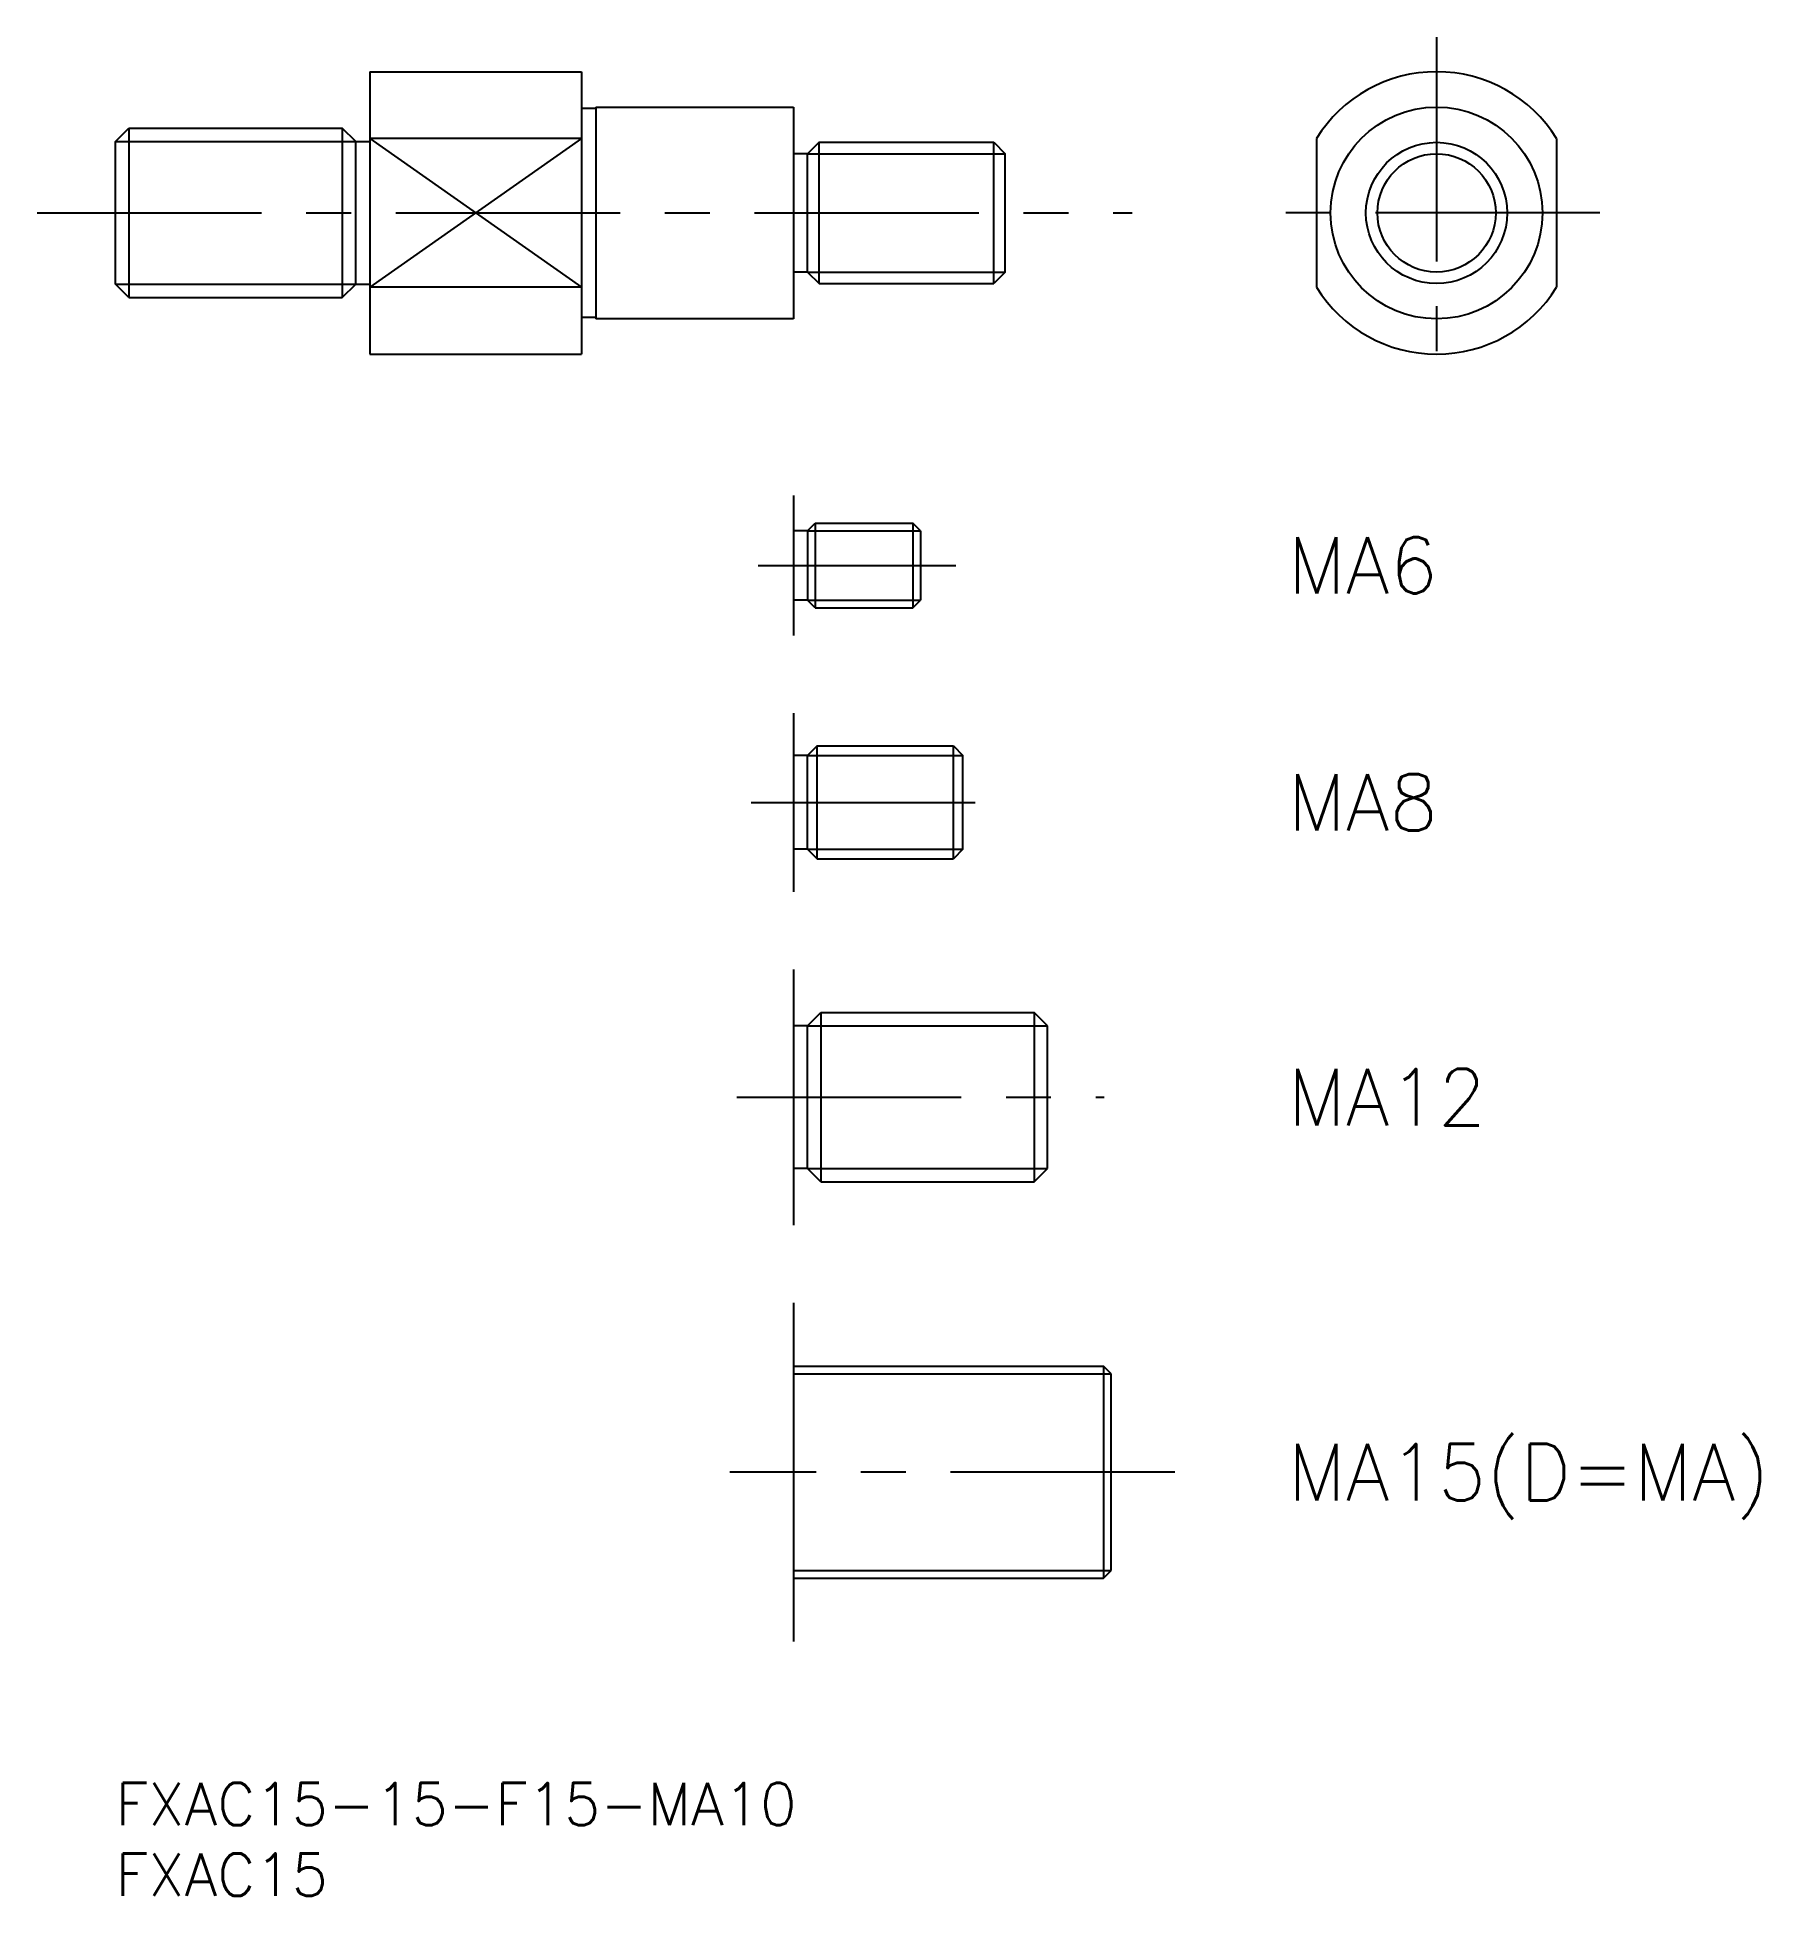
# Model space of a CAD drawing. Extents: x -6 to 116, y -8 to 124.
import ezdxf

# ---------------------------------------------------------------- set-up
doc = ezdxf.new("R2010")
doc.units = 0
doc.header["$LTSCALE"] = 0.5
doc.linetypes.add('CENTER', pattern=[50.8, 31.75, -6.35, 6.35, -6.35])
for name, color, linetype in [('MSM_CENTER', 1, 'CENTER'), ('MSM_CONTINUOUS', 7, 'CONTINUOUS'), ('MSM_NARROW', 5, 'CONTINUOUS'), ('MSM_PART_NUMBER', 7, 'CONTINUOUS')]:
    doc.layers.add(name, color=color, linetype=linetype)
doc.styles.get("Standard").update_dxf_attribs({"font": 'txt.shx', "height": 3, "bigfont": 'bigfont.shx'})

# ---------------------------------------------------------------- blocks, each defined once
blk = doc.blocks.new('*U4')
at = {"layer": 'MSM_PART_NUMBER'}
blk.add_text('FXAC15-15-F15-MA10', height=3, dxfattribs=at).set_placement((0, -3))
blk = doc.blocks.new('*U5')
at = {"layer": 'MSM_PART_NUMBER'}
blk.add_text('FXAC15', height=3, dxfattribs=at).set_placement((0, -8))
blk = doc.blocks.new('*U6')
at = {"layer": 'MSM_PART_NUMBER'}
blk.add_text('MA6', height=4, dxfattribs=at).set_placement((83, 84.2115))
blk = doc.blocks.new('*U7')
at = {"layer": 'MSM_PART_NUMBER'}
blk.add_text('MA8', height=4, dxfattribs=at).set_placement((83, 67.4295))
blk = doc.blocks.new('*U8')
at = {"layer": 'MSM_PART_NUMBER'}
blk.add_text('MA12', height=4, dxfattribs=at).set_placement((83, 46.553))
blk = doc.blocks.new('*U9')
at = {"layer": 'MSM_PART_NUMBER'}
blk.add_text('MA15(D=MA)', height=4, dxfattribs=at).set_placement((83, 20))

msp = doc.modelspace()

# ---------------------------------------------------------------- linework, layer by layer
at = {"layer": 'MSM_CENTER'}
for p, q in [((93.537545, 123.615426), (93.537545, 98.724574)), ((-5.553321, 111.17), (71.98475, 111.17)), ((105.09034, 111.17), (81.98475, 111.17)), ((45.5, 86.2115), (59.5, 86.2115)), ((45, 69.4295), (63, 69.4295)), ((44, 48.553), (69.999959, 48.553)), ((75, 22), (43.5, 22))]:
    msp.add_line(p, q, dxfattribs=at)
at = {"layer": 'MSM_CONTINUOUS'}
for p, q in [((18, 121.17), (33, 121.17)), ((18, 121.17), (18, 101.17)), ((33, 121.17), (33, 101.17)), ((34, 118.57), (33, 118.57)), ((34, 118.67), (48, 118.67)), ((34, 118.67), (34, 103.67)), ((48, 118.67), (48, 103.67)), ((0, 116.223), (0.947, 117.17)), ((0.947, 117.17), (16.053, 117.17)), ((0.947, 117.17), (0.947, 105.17)), ((17, 116.223), (16.053, 117.17)), ((16.053, 117.17), (16.053, 105.17)), ((0, 106.117), (0, 116.223)), ((17, 106.117), (17, 116.223)), ((17, 116.223), (18, 116.223)), ((33, 116.437827), (18, 116.437827)), ((49.812, 116.17), (49, 115.358)), ((49.812, 116.17), (62.188, 116.17)), ((49.812, 106.17), (49.812, 116.17)), ((62.188, 106.17), (62.188, 116.17)), ((62.188, 116.17), (63, 115.358)), ((85.037545, 116.437827), (85.037545, 105.902173)), ((102.037545, 116.437827), (102.037545, 105.902173)), ((49, 115.358), (48, 115.358)), ((49, 106.982), (49, 115.358)), ((63, 106.982), (63, 115.358)), ((49, 106.982), (48, 106.982)), ((49, 106.982), (49.812, 106.17)), ((63, 106.982), (62.188, 106.17)), ((0.947, 105.17), (0, 106.117)), ((16.053, 105.17), (17, 106.117)), ((17, 106.117), (18, 106.117)), ((33, 105.902173), (18, 105.902173)), ((49.812, 106.17), (62.188, 106.17)), ((0.947, 105.17), (16.053, 105.17)), ((34, 103.77), (33, 103.77)), ((48, 103.67), (34, 103.67)), ((18, 101.17), (33, 101.17)), ((48, 91.17), (48, 81.253)), ((49, 88.67), (48, 88.67)), ((49, 88.67), (49.5415, 89.2115)), ((49, 88.67), (49, 83.753)), ((49.5415, 89.2115), (56.4585, 89.2115)), ((49.5415, 89.2115), (49.5415, 83.2115)), ((57, 88.67), (56.4585, 89.2115)), ((56.4585, 89.2115), (56.4585, 83.2115)), ((57, 88.67), (57, 83.753)), ((49, 83.753), (48, 83.753)), ((49.5415, 83.2115), (49, 83.753)), ((49.5415, 83.2115), (56.4585, 83.2115)), ((56.4585, 83.2115), (57, 83.753)), ((48, 75.753), (48, 63.106)), ((49, 72.753), (48, 72.753)), ((49.6765, 73.4295), (49, 72.753)), ((49, 66.106), (49, 72.753)), ((49.6765, 73.4295), (59.3235, 73.4295)), ((49.6765, 65.4295), (49.6765, 73.4295)), ((59.3235, 65.4295), (59.3235, 73.4295)), ((59.3235, 73.4295), (60, 72.753)), ((60, 66.106), (60, 72.753)), ((49, 66.106), (48, 66.106)), ((49, 66.106), (49.6765, 65.4295)), ((60, 66.106), (59.3235, 65.4295)), ((49.6765, 65.4295), (59.3235, 65.4295)), ((48, 57.606), (48, 39.5)), ((48.999959, 53.606), (49.946959, 54.553)), ((49.946959, 54.553), (65.052959, 54.553)), ((49.946959, 54.553), (49.946959, 42.553)), ((65.999959, 53.606), (65.052959, 54.553)), ((65.052959, 54.553), (65.052959, 42.553)), ((48.999959, 53.606), (48, 53.606)), ((48.999959, 43.5), (48.999959, 53.606)), ((65.999959, 43.5), (65.999959, 53.606)), ((48.999959, 43.5), (48, 43.5)), ((49.946959, 42.553), (48.999959, 43.5)), ((65.052959, 42.553), (65.999959, 43.5)), ((49.946959, 42.553), (65.052959, 42.553)), ((48, 34), (48, 10)), ((48, 29.5), (69.9585, 29.5)), ((70.5, 28.9585), (69.9585, 29.5)), ((69.9585, 29.5), (69.9585, 14.5)), ((70.5, 15.0415), (70.5, 28.9585)), ((48, 14.5), (69.9585, 14.5)), ((69.9585, 14.5), (70.5, 15.0415))]:
    msp.add_line(p, q, dxfattribs=at)
for radius in [7.5, 5]:
    msp.add_circle((93.537545, 111.17), radius, dxfattribs=at)
for start, end in [(31.788331, 148.211669), (211.788331, 328.211669)]:
    msp.add_arc((93.537545, 111.17), 10, start, end, dxfattribs=at)
at = {"layer": 'MSM_NARROW'}
for p, q in [((0, 116.223), (17, 116.223)), ((18, 116.437827), (33, 105.902173)), ((33, 116.437827), (18, 105.902173)), ((49, 115.358), (63, 115.358)), ((49, 106.982), (63, 106.982)), ((0, 106.117), (17, 106.117)), ((49, 88.67), (57, 88.67)), ((49, 83.753), (57, 83.753)), ((49, 72.753), (60, 72.753)), ((49, 66.106), (60, 66.106)), ((48.999959, 53.606), (65.999959, 53.606)), ((48.999959, 43.5), (65.999959, 43.5)), ((48, 28.9585), (70.5, 28.9585)), ((48, 15.0415), (70.5, 15.0415))]:
    msp.add_line(p, q, dxfattribs=at)
msp.add_circle((93.537545, 111.17), 4.188, dxfattribs=at)

# ---------------------------------------------------------------- block references
at = {"layer": 'MSM_CONTINUOUS'}
for name in ['*U6', '*U7', '*U8', '*U9', '*U4', '*U5']:
    msp.add_blockref(name, (0, 0), dxfattribs=at)

doc.saveas('drawing.dxf')
